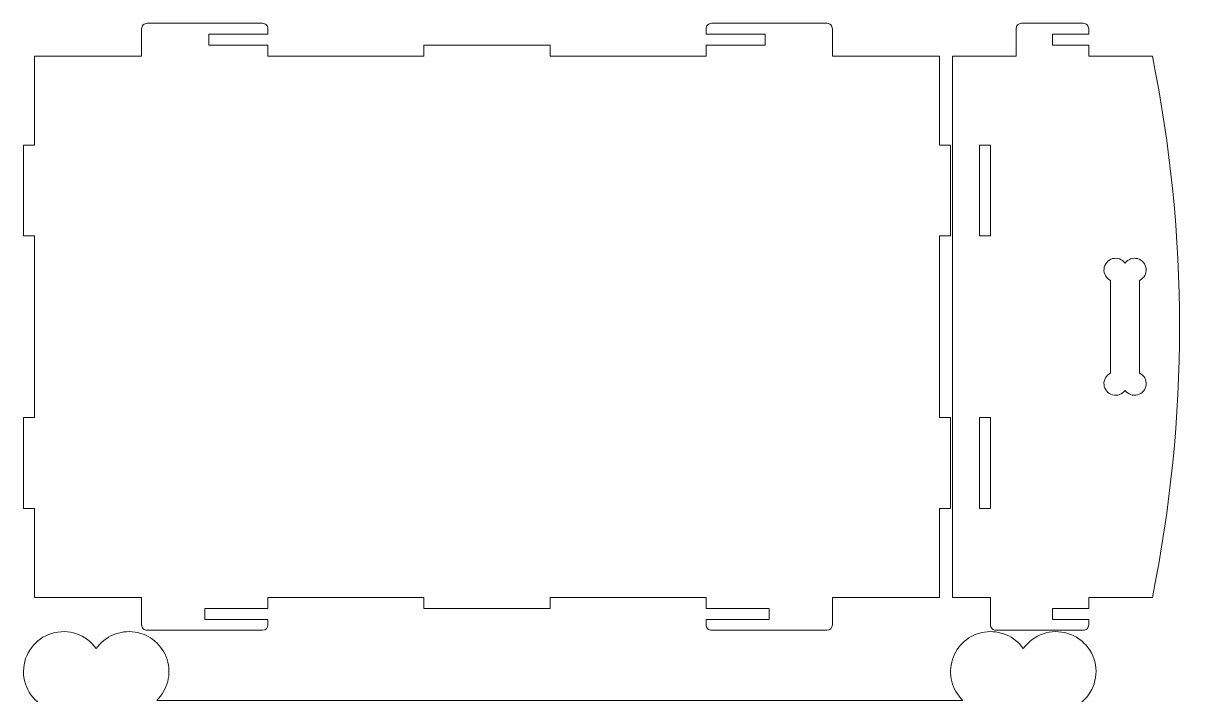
# Model space of a CAD drawing. Header units: millimetres. Extents: x -319 to 324, y -370 to 369.
# Drawn here: x -317 to 324, y -1 to 369 of the extents above; entities that cross this region are included whole.
import ezdxf

# ---------------------------------------------------------------- set-up
doc = ezdxf.new("R2010")
doc.units = ezdxf.units.MM
doc.header["$MEASUREMENT"] = 0
doc.layers.add('Camada 1', color=7, linetype='Continuous')

msp = doc.modelspace()

# ---------------------------------------------------------------- linework, layer by layer
at = {"layer": 'Camada 1', "color": 250, "lineweight": 20}
for points, knots in [([(186.7976, 151.5316), (186.7976, 151.5316), (186.7976, 251.5316), (186.7976, 251.5316), (186.7976, 251.5316), (186.7976, 251.5316), (192.7976, 251.5316), (192.7976, 251.5316), (192.7976, 251.5316), (192.7976, 251.5316), (192.7976, 301.5316), (192.7976, 301.5316), (192.7976, 301.5316), (192.7976, 301.5316), (186.7976, 301.5316), (186.7976, 301.5316), (186.7976, 301.5316), (186.7976, 301.5316), (186.7976, 350.5316), (186.7976, 350.5316), (186.7976, 350.5316), (186.7976, 350.5316), (127.7976, 350.5316), (127.7976, 350.5316), (127.7976, 350.5316), (127.7976, 350.5316), (127.7976, 365.5316), (127.7976, 365.5316), (127.7976, 365.5316), (127.7976, 366.3272), (127.4815, 367.0903), (126.9189, 367.6529), (126.9189, 367.6529), (126.3563, 368.2155), (125.5932, 368.5316), (124.7976, 368.5316), (124.7976, 368.5316), (124.7976, 368.5316), (61.2976, 368.5316), (61.2976, 368.5316), (61.2976, 368.5316), (60.5021, 368.5316), (59.7389, 368.2155), (59.1763, 367.6529), (59.1763, 367.6529), (58.6137, 367.0903), (58.2976, 366.3272), (58.2976, 365.5316), (58.2976, 365.5316), (58.2976, 365.5316), (58.2976, 362.5316), (58.2976, 362.5316), (58.2976, 362.5316), (58.2976, 362.5316), (90.78, 362.5316), (90.78, 362.5316), (90.78, 362.5316), (90.78, 362.5316), (90.78, 356.5316), (90.78, 356.5316), (90.78, 356.5316), (90.78, 356.5316), (58.2976, 356.5316), (58.2976, 356.5316), (58.2976, 356.5316), (58.2976, 356.5316), (58.2976, 350.5316), (58.2976, 350.5316), (58.2976, 350.5316), (58.2976, 350.5316), (-27.4524, 350.5316), (-27.4524, 350.5316), (-27.4524, 350.5316), (-27.4524, 350.5316), (-27.4524, 356.5316), (-27.4524, 356.5316), (-27.4524, 356.5316), (-27.4524, 356.5316), (-96.9524, 356.5316), (-96.9524, 356.5316), (-96.9524, 356.5316), (-96.9524, 356.5316), (-96.9524, 350.5316), (-96.9524, 350.5316), (-96.9524, 350.5316), (-96.9524, 350.5316), (-182.7024, 350.5316), (-182.7024, 350.5316), (-182.7024, 350.5316), (-182.7024, 350.5316), (-182.7024, 356.5316), (-182.7024, 356.5316), (-182.7024, 356.5316), (-182.7024, 356.5316), (-215.1848, 356.5316), (-215.1848, 356.5316), (-215.1848, 356.5316), (-215.1848, 356.5316), (-215.1848, 362.5316), (-215.1848, 362.5316), (-215.1848, 362.5316), (-215.1848, 362.5316), (-182.7024, 362.5316), (-182.7024, 362.5316), (-182.7024, 362.5316), (-182.7024, 362.5316), (-182.7024, 365.5316), (-182.7024, 365.5316), (-182.7024, 365.5316), (-182.7024, 366.3272), (-183.0185, 367.0903), (-183.5811, 367.6529), (-183.5811, 367.6529), (-184.1437, 368.2155), (-184.9068, 368.5316), (-185.7024, 368.5316), (-185.7024, 368.5316), (-185.7024, 368.5316), (-249.2024, 368.5316), (-249.2024, 368.5316), (-249.2024, 368.5316), (-249.9979, 368.5316), (-250.7611, 368.2155), (-251.3237, 367.6529), (-251.3237, 367.6529), (-251.8863, 367.0903), (-252.2024, 366.3272), (-252.2024, 365.5316), (-252.2024, 365.5316), (-252.2024, 365.5316), (-252.2024, 350.5316), (-252.2024, 350.5316), (-252.2024, 350.5316), (-252.2024, 350.5316), (-311.2024, 350.5316), (-311.2024, 350.5316), (-311.2024, 350.5316), (-311.2024, 350.5316), (-311.2024, 301.5316), (-311.2024, 301.5316), (-311.2024, 301.5316), (-311.2024, 301.5316), (-317.2024, 301.5316), (-317.2024, 301.5316), (-317.2024, 301.5316), (-317.2024, 301.5316), (-317.2024, 251.5316), (-317.2024, 251.5316), (-317.2024, 251.5316), (-317.2024, 251.5316), (-311.2024, 251.5316), (-311.2024, 251.5316), (-311.2024, 251.5316), (-311.2024, 251.5316), (-311.2024, 151.5316), (-311.2024, 151.5316), (-311.2024, 151.5316), (-311.2024, 151.5316), (-317.2024, 151.5316), (-317.2024, 151.5316), (-317.2024, 151.5316), (-317.2024, 151.5316), (-317.2024, 101.5316), (-317.2024, 101.5316), (-317.2024, 101.5316), (-317.2024, 101.5316), (-311.2024, 101.5316), (-311.2024, 101.5316), (-311.2024, 101.5316), (-311.2024, 101.5316), (-311.2024, 52.5316), (-311.2024, 52.5316), (-311.2024, 52.5316), (-311.2024, 52.5316), (-252.2024, 52.5316), (-252.2024, 52.5316), (-252.2024, 52.5316), (-252.2024, 52.5316), (-252.2024, 37.5316), (-252.2024, 37.5316), (-252.2024, 37.5316), (-252.2024, 36.7362), (-251.8863, 35.9729), (-251.3237, 35.4103), (-251.3237, 35.4103), (-250.7611, 34.8477), (-249.998, 34.5316), (-249.2024, 34.5316), (-249.2024, 34.5316), (-249.2024, 34.5316), (-185.7024, 34.5316), (-185.7024, 34.5316), (-185.7024, 34.5316), (-184.0456, 34.5316), (-182.7024, 35.8747), (-182.7024, 37.5316), (-182.7024, 37.5316), (-182.7024, 37.5316), (-182.7024, 40.5316), (-182.7024, 40.5316), (-182.7024, 40.5316), (-182.7024, 40.5316), (-217.4524, 40.5316), (-217.4524, 40.5316), (-217.4524, 40.5316), (-217.4524, 40.5316), (-217.4524, 46.5316), (-217.4524, 46.5316), (-217.4524, 46.5316), (-217.4524, 46.5316), (-182.7024, 46.5316), (-182.7024, 46.5316), (-182.7024, 46.5316), (-182.7024, 46.5316), (-182.7024, 52.5316), (-182.7024, 52.5316), (-182.7024, 52.5316), (-182.7024, 52.5316), (-96.9524, 52.5316), (-96.9524, 52.5316), (-96.9524, 52.5316), (-96.9524, 52.5316), (-96.9524, 46.5316), (-96.9524, 46.5316), (-96.9524, 46.5316), (-96.9524, 46.5316), (-27.4524, 46.5316), (-27.4524, 46.5316), (-27.4524, 46.5316), (-27.4524, 46.5316), (-27.4524, 52.5316), (-27.4524, 52.5316), (-27.4524, 52.5316), (-27.4524, 52.5316), (58.2976, 52.5316), (58.2976, 52.5316), (58.2976, 52.5316), (58.2976, 52.5316), (58.2976, 46.5316), (58.2976, 46.5316), (58.2976, 46.5316), (58.2976, 46.5316), (93.0476, 46.5316), (93.0476, 46.5316), (93.0476, 46.5316), (93.0476, 46.5316), (93.0476, 40.5316), (93.0476, 40.5316), (93.0476, 40.5316), (93.0476, 40.5316), (58.2976, 40.5316), (58.2976, 40.5316), (58.2976, 40.5316), (58.2976, 40.5316), (58.2976, 37.5316), (58.2976, 37.5316), (58.2976, 37.5316), (58.2976, 36.7361), (58.6137, 35.9729), (59.1763, 35.4103), (59.1763, 35.4103), (59.7389, 34.8477), (60.502, 34.5316), (61.2976, 34.5316), (61.2976, 34.5316), (61.2976, 34.5316), (124.7976, 34.5316), (124.7976, 34.5316), (124.7976, 34.5316), (126.4544, 34.5316), (127.7976, 35.8747), (127.7976, 37.5316), (127.7976, 37.5316), (127.7976, 37.5316), (127.7976, 52.5316), (127.7976, 52.5316), (127.7976, 52.5316), (127.7976, 52.5316), (186.7976, 52.5316), (186.7976, 52.5316), (186.7976, 52.5316), (186.7976, 52.5316), (186.7976, 101.5316), (186.7976, 101.5316), (186.7976, 101.5316), (186.7976, 101.5316), (192.7976, 101.5316), (192.7976, 101.5316), (192.7976, 101.5316), (192.7976, 101.5316), (192.7976, 151.5316), (192.7976, 151.5316), (192.7976, 151.5316), (192.7976, 151.5316), (186.7976, 151.5316), (186.7976, 151.5316)], [0, 0, 0, 0, 0.01333333, 0.01333333, 0.01333333, 0.01333333, 0.02666667, 0.02666667, 0.02666667, 0.02666667, 0.04, 0.04, 0.04, 0.04, 0.05333333, 0.05333333, 0.05333333, 0.05333333, 0.06666667, 0.06666667, 0.06666667, 0.06666667, 0.08, 0.08, 0.08, 0.08, 0.09333333, 0.09333333, 0.09333333, 0.09333333, 0.10666667, 0.10666667, 0.10666667, 0.10666667, 0.12, 0.12, 0.12, 0.12, 0.13333333, 0.13333333, 0.13333333, 0.13333333, 0.14666667, 0.14666667, 0.14666667, 0.14666667, 0.16, 0.16, 0.16, 0.16, 0.17333333, 0.17333333, 0.17333333, 0.17333333, 0.18666667, 0.18666667, 0.18666667, 0.18666667, 0.2, 0.2, 0.2, 0.2, 0.21333333, 0.21333333, 0.21333333, 0.21333333, 0.22666667, 0.22666667, 0.22666667, 0.22666667, 0.24, 0.24, 0.24, 0.24, 0.25333333, 0.25333333, 0.25333333, 0.25333333, 0.26666667, 0.26666667, 0.26666667, 0.26666667, 0.28, 0.28, 0.28, 0.28, 0.29333333, 0.29333333, 0.29333333, 0.29333333, 0.30666667, 0.30666667, 0.30666667, 0.30666667, 0.32, 0.32, 0.32, 0.32, 0.33333333, 0.33333333, 0.33333333, 0.33333333, 0.34666667, 0.34666667, 0.34666667, 0.34666667, 0.36, 0.36, 0.36, 0.36, 0.37333333, 0.37333333, 0.37333333, 0.37333333, 0.38666667, 0.38666667, 0.38666667, 0.38666667, 0.4, 0.4, 0.4, 0.4, 0.41333333, 0.41333333, 0.41333333, 0.41333333, 0.42666667, 0.42666667, 0.42666667, 0.42666667, 0.44, 0.44, 0.44, 0.44, 0.45333333, 0.45333333, 0.45333333, 0.45333333, 0.46666667, 0.46666667, 0.46666667, 0.46666667, 0.48, 0.48, 0.48, 0.48, 0.49333333, 0.49333333, 0.49333333, 0.49333333, 0.50666667, 0.50666667, 0.50666667, 0.50666667, 0.52, 0.52, 0.52, 0.52, 0.53333333, 0.53333333, 0.53333333, 0.53333333, 0.54666667, 0.54666667, 0.54666667, 0.54666667, 0.56, 0.56, 0.56, 0.56, 0.57333333, 0.57333333, 0.57333333, 0.57333333, 0.58666667, 0.58666667, 0.58666667, 0.58666667, 0.6, 0.6, 0.6, 0.6, 0.61333333, 0.61333333, 0.61333333, 0.61333333, 0.62666667, 0.62666667, 0.62666667, 0.62666667, 0.64, 0.64, 0.64, 0.64, 0.65333333, 0.65333333, 0.65333333, 0.65333333, 0.66666667, 0.66666667, 0.66666667, 0.66666667, 0.68, 0.68, 0.68, 0.68, 0.69333333, 0.69333333, 0.69333333, 0.69333333, 0.70666667, 0.70666667, 0.70666667, 0.70666667, 0.72, 0.72, 0.72, 0.72, 0.73333333, 0.73333333, 0.73333333, 0.73333333, 0.74666667, 0.74666667, 0.74666667, 0.74666667, 0.76, 0.76, 0.76, 0.76, 0.77333333, 0.77333333, 0.77333333, 0.77333333, 0.78666667, 0.78666667, 0.78666667, 0.78666667, 0.8, 0.8, 0.8, 0.8, 0.81333333, 0.81333333, 0.81333333, 0.81333333, 0.82666667, 0.82666667, 0.82666667, 0.82666667, 0.84, 0.84, 0.84, 0.84, 0.85333333, 0.85333333, 0.85333333, 0.85333333, 0.86666667, 0.86666667, 0.86666667, 0.86666667, 0.88, 0.88, 0.88, 0.88, 0.89333333, 0.89333333, 0.89333333, 0.89333333, 0.90666667, 0.90666667, 0.90666667, 0.90666667, 0.92, 0.92, 0.92, 0.92, 0.93333333, 0.93333333, 0.93333333, 0.93333333, 0.94666667, 0.94666667, 0.94666667, 0.94666667, 0.96, 0.96, 0.96, 0.96, 0.97333333, 0.97333333, 0.97333333, 0.97333333, 1, 1, 1, 1]), ([(303.7976, 52.5316), (323.7976, 151.5316), (323.7976, 251.5316), (303.7976, 350.5316), (303.7976, 350.5316), (303.7976, 350.5316), (268.7976, 350.5316), (268.7976, 350.5316), (268.7976, 350.5316), (268.7976, 350.5316), (268.7976, 356.5316), (268.7976, 356.5316), (268.7976, 356.5316), (268.7976, 356.5316), (248.7976, 356.5316), (248.7976, 356.5316), (248.7976, 356.5316), (248.7976, 356.5316), (248.7976, 362.5316), (248.7976, 362.5316), (248.7976, 362.5316), (248.7976, 362.5316), (268.7976, 362.5316), (268.7976, 362.5316), (268.7976, 362.5316), (268.7976, 362.5316), (268.7976, 365.5316), (268.7976, 365.5316), (268.7976, 365.5316), (268.7976, 366.3271), (268.4815, 367.0903), (267.9189, 367.6529), (267.9189, 367.6529), (267.3563, 368.2155), (266.5932, 368.5316), (265.7976, 368.5316), (265.7976, 368.5316), (265.7976, 368.5316), (231.7976, 368.5316), (231.7976, 368.5316), (231.7976, 368.5316), (230.1408, 368.5316), (228.7976, 367.1885), (228.7976, 365.5316), (228.7976, 365.5316), (228.7976, 365.5316), (228.7976, 350.5316), (228.7976, 350.5316), (228.7976, 350.5316), (228.7976, 350.5316), (193.7976, 350.5316), (193.7976, 350.5316), (193.7976, 350.5316), (193.7976, 350.5316), (193.7976, 52.5316), (193.7976, 52.5316), (193.7976, 52.5316), (193.7976, 52.5316), (214.7976, 52.5316), (214.7976, 52.5316), (214.7976, 52.5316), (214.7976, 52.5316), (214.7976, 37.5316), (214.7976, 37.5316), (214.7976, 37.5316), (214.7976, 36.736), (215.1137, 35.9729), (215.6763, 35.4103), (215.6763, 35.4103), (216.2389, 34.8477), (217.002, 34.5316), (217.7976, 34.5316), (217.7976, 34.5316), (217.7976, 34.5316), (265.7976, 34.5316), (265.7976, 34.5316), (265.7976, 34.5316), (266.5931, 34.5316), (267.3563, 34.8477), (267.9189, 35.4103), (267.9189, 35.4103), (268.4815, 35.9729), (268.7976, 36.736), (268.7976, 37.5316), (268.7976, 37.5316), (268.7976, 37.5316), (268.7976, 40.5316), (268.7976, 40.5316), (268.7976, 40.5316), (268.7976, 40.5316), (248.7976, 40.5316), (248.7976, 40.5316), (248.7976, 40.5316), (248.7976, 40.5316), (248.7976, 46.5316), (248.7976, 46.5316), (248.7976, 46.5316), (248.7976, 46.5316), (268.7976, 46.5316), (268.7976, 46.5316), (268.7976, 46.5316), (268.7976, 46.5316), (268.7976, 52.5316), (268.7976, 52.5316), (268.7976, 52.5316), (268.7976, 52.5316), (303.7976, 52.5316), (303.7976, 52.5316)], [0, 0, 0, 0, 0.03571429, 0.03571429, 0.03571429, 0.03571429, 0.07142857, 0.07142857, 0.07142857, 0.07142857, 0.10714286, 0.10714286, 0.10714286, 0.10714286, 0.14285714, 0.14285714, 0.14285714, 0.14285714, 0.17857143, 0.17857143, 0.17857143, 0.17857143, 0.21428571, 0.21428571, 0.21428571, 0.21428571, 0.25, 0.25, 0.25, 0.25, 0.28571429, 0.28571429, 0.28571429, 0.28571429, 0.32142857, 0.32142857, 0.32142857, 0.32142857, 0.35714286, 0.35714286, 0.35714286, 0.35714286, 0.39285714, 0.39285714, 0.39285714, 0.39285714, 0.42857143, 0.42857143, 0.42857143, 0.42857143, 0.46428571, 0.46428571, 0.46428571, 0.46428571, 0.5, 0.5, 0.5, 0.5, 0.53571429, 0.53571429, 0.53571429, 0.53571429, 0.57142857, 0.57142857, 0.57142857, 0.57142857, 0.60714286, 0.60714286, 0.60714286, 0.60714286, 0.64285714, 0.64285714, 0.64285714, 0.64285714, 0.67857143, 0.67857143, 0.67857143, 0.67857143, 0.71428571, 0.71428571, 0.71428571, 0.71428571, 0.75, 0.75, 0.75, 0.75, 0.78571429, 0.78571429, 0.78571429, 0.78571429, 0.82142857, 0.82142857, 0.82142857, 0.82142857, 0.85714286, 0.85714286, 0.85714286, 0.85714286, 0.89285714, 0.89285714, 0.89285714, 0.89285714, 0.92857143, 0.92857143, 0.92857143, 0.92857143, 1, 1, 1, 1]), ([(214.7976, 301.5316), (214.7976, 301.5316), (214.7976, 251.5316), (214.7976, 251.5316), (214.7976, 251.5316), (214.7976, 251.5316), (208.7976, 251.5316), (208.7976, 251.5316), (208.7976, 251.5316), (208.7976, 251.5316), (208.7976, 301.5316), (208.7976, 301.5316), (208.7976, 301.5316), (208.7976, 301.5316), (214.7976, 301.5316), (214.7976, 301.5316)], [0, 0, 0, 0, 0.2, 0.2, 0.2, 0.2, 0.4, 0.4, 0.4, 0.4, 0.6, 0.6, 0.6, 0.6, 1, 1, 1, 1]), ([(277.2161, 169.6166), (276.9627, 172.2771), (278.3913, 174.8144), (280.7976, 175.9774), (280.7976, 175.9774), (280.7976, 175.9774), (280.7976, 227.0858), (280.7976, 227.0858), (280.7976, 227.0858), (278.3913, 228.2488), (276.9627, 230.7861), (277.2161, 233.4467), (277.2161, 233.4467), (277.4695, 236.1072), (279.3514, 238.3292), (281.9339, 239.0171), (281.9339, 239.0171), (284.5164, 239.705), (287.2543, 238.7136), (288.7976, 236.5316), (288.7976, 236.5316), (290.3409, 238.7136), (293.0788, 239.705), (295.6613, 239.0171), (295.6613, 239.0171), (298.2438, 238.3292), (300.1257, 236.1072), (300.3791, 233.4466), (300.3791, 233.4466), (300.6325, 230.7861), (299.2039, 228.2488), (296.7976, 227.0858), (296.7976, 227.0858), (296.7976, 227.0858), (296.7976, 175.9774), (296.7976, 175.9774), (296.7976, 175.9774), (299.2039, 174.8144), (300.6325, 172.2771), (300.3791, 169.6166), (300.3791, 169.6166), (300.1257, 166.956), (298.2438, 164.734), (295.6613, 164.0461), (295.6613, 164.0461), (293.0788, 163.3582), (290.3409, 164.3496), (288.7976, 166.5316), (288.7976, 166.5316), (287.2543, 164.3496), (284.5164, 163.3582), (281.9339, 164.0461), (281.9339, 164.0461), (279.3514, 164.734), (277.4695, 166.956), (277.2161, 169.6166)], [0, 0, 0, 0, 0.06666667, 0.06666667, 0.06666667, 0.06666667, 0.13333333, 0.13333333, 0.13333333, 0.13333333, 0.2, 0.2, 0.2, 0.2, 0.26666667, 0.26666667, 0.26666667, 0.26666667, 0.33333333, 0.33333333, 0.33333333, 0.33333333, 0.4, 0.4, 0.4, 0.4, 0.46666667, 0.46666667, 0.46666667, 0.46666667, 0.53333333, 0.53333333, 0.53333333, 0.53333333, 0.6, 0.6, 0.6, 0.6, 0.66666667, 0.66666667, 0.66666667, 0.66666667, 0.73333333, 0.73333333, 0.73333333, 0.73333333, 0.8, 0.8, 0.8, 0.8, 0.86666667, 0.86666667, 0.86666667, 0.86666667, 1, 1, 1, 1]), ([(214.7976, 151.5316), (214.7976, 151.5316), (214.7976, 101.5316), (214.7976, 101.5316), (214.7976, 101.5316), (214.7976, 101.5316), (208.7976, 101.5316), (208.7976, 101.5316), (208.7976, 101.5316), (208.7976, 101.5316), (208.7976, 151.5316), (208.7976, 151.5316), (208.7976, 151.5316), (208.7976, 151.5316), (214.7976, 151.5316), (214.7976, 151.5316)], [0, 0, 0, 0, 0.2, 0.2, 0.2, 0.2, 0.4, 0.4, 0.4, 0.4, 0.6, 0.6, 0.6, 0.6, 1, 1, 1, 1]), ([(193.8213, 18.4255), (191.2968, 10.448), (193.5163, 1.7291), (199.5478, -4.0704), (199.5478, -4.0704), (199.5478, -4.0704), (-243.945, -4.0704), (-243.945, -4.0704), (-243.945, -4.0704), (-237.9135, 1.7291), (-235.694, 10.448), (-238.2185, 18.4255), (-238.2185, 18.4255), (-240.7429, 26.4029), (-247.5742, 32.2578), (-255.8441, 33.5316), (-255.8441, 33.5316), (-264.1139, 34.8054), (-272.3905, 31.2777), (-277.1986, 24.4296), (-277.1986, 24.4296), (-282.6858, 32.245), (-292.5882, 35.6281), (-301.7103, 32.8039), (-301.7103, 32.8039), (-310.8325, 29.9797), (-317.0911, 21.5932), (-317.2024, 12.0445), (-317.2024, 12.0445), (-317.3137, 2.4959), (-311.2524, -6.0343), (-302.1986, -9.0704), (-302.1986, -9.0704), (-302.1986, -9.0704), (-302.1986, -124.0704), (-302.1986, -124.0704), (-302.1986, -124.0704), (-311.2524, -127.1065), (-317.3137, -135.6367), (-317.2024, -145.1853), (-317.2024, -145.1853), (-317.0911, -154.734), (-310.8325, -163.1205), (-301.7103, -165.9447), (-301.7103, -165.9447), (-292.5882, -168.7689), (-282.6858, -165.3858), (-277.1986, -157.5704), (-277.1986, -157.5704), (-271.7114, -165.3858), (-261.809, -168.7689), (-252.6869, -165.9447), (-252.6869, -165.9447), (-243.5648, -163.1205), (-237.3062, -154.7341), (-237.1948, -145.1854), (-237.1948, -145.1854), (-237.0834, -135.6368), (-243.1447, -127.1066), (-252.1986, -124.0704), (-252.1986, -124.0704), (-252.1986, -124.0704), (-252.1986, -102.0704), (-252.1986, -102.0704), (-252.1986, -102.0704), (-252.1986, -102.0704), (207.8014, -102.0704), (207.8014, -102.0704), (207.8014, -102.0704), (207.8014, -102.0704), (207.8014, -124.0704), (207.8014, -124.0704), (207.8014, -124.0704), (198.7476, -127.1065), (192.6863, -135.6367), (192.7976, -145.1853), (192.7976, -145.1853), (192.9089, -154.734), (199.1675, -163.1205), (208.2897, -165.9447), (208.2897, -165.9447), (217.4118, -168.7689), (227.3142, -165.3858), (232.8014, -157.5704), (232.8014, -157.5704), (238.2886, -165.3858), (248.191, -168.7689), (257.3131, -165.9447), (257.3131, -165.9447), (266.4352, -163.1205), (272.6938, -154.7341), (272.8052, -145.1854), (272.8052, -145.1854), (272.9166, -135.6368), (266.8553, -127.1066), (257.8014, -124.0704), (257.8014, -124.0704), (257.8014, -124.0704), (257.8014, -9.0704), (257.8014, -9.0704), (257.8014, -9.0704), (266.8552, -6.0343), (272.9165, 2.4958), (272.8052, 12.0445), (272.8052, 12.0445), (272.6939, 21.5931), (266.4353, 29.9796), (257.3132, 32.8039), (257.3132, 32.8039), (248.1911, 35.6281), (238.2887, 32.245), (232.8014, 24.4296), (232.8014, 24.4296), (227.9934, 31.2777), (219.7168, 34.8054), (211.4469, 33.5316), (211.4469, 33.5316), (203.1771, 32.2578), (196.3457, 26.403), (193.8213, 18.4255)], [0, 0, 0, 0, 0.03225806, 0.03225806, 0.03225806, 0.03225806, 0.06451613, 0.06451613, 0.06451613, 0.06451613, 0.09677419, 0.09677419, 0.09677419, 0.09677419, 0.12903226, 0.12903226, 0.12903226, 0.12903226, 0.16129032, 0.16129032, 0.16129032, 0.16129032, 0.19354839, 0.19354839, 0.19354839, 0.19354839, 0.22580645, 0.22580645, 0.22580645, 0.22580645, 0.25806452, 0.25806452, 0.25806452, 0.25806452, 0.29032258, 0.29032258, 0.29032258, 0.29032258, 0.32258065, 0.32258065, 0.32258065, 0.32258065, 0.35483871, 0.35483871, 0.35483871, 0.35483871, 0.38709677, 0.38709677, 0.38709677, 0.38709677, 0.41935484, 0.41935484, 0.41935484, 0.41935484, 0.4516129, 0.4516129, 0.4516129, 0.4516129, 0.48387097, 0.48387097, 0.48387097, 0.48387097, 0.51612903, 0.51612903, 0.51612903, 0.51612903, 0.5483871, 0.5483871, 0.5483871, 0.5483871, 0.58064516, 0.58064516, 0.58064516, 0.58064516, 0.61290323, 0.61290323, 0.61290323, 0.61290323, 0.64516129, 0.64516129, 0.64516129, 0.64516129, 0.67741935, 0.67741935, 0.67741935, 0.67741935, 0.70967742, 0.70967742, 0.70967742, 0.70967742, 0.74193548, 0.74193548, 0.74193548, 0.74193548, 0.77419355, 0.77419355, 0.77419355, 0.77419355, 0.80645161, 0.80645161, 0.80645161, 0.80645161, 0.83870968, 0.83870968, 0.83870968, 0.83870968, 0.87096774, 0.87096774, 0.87096774, 0.87096774, 0.90322581, 0.90322581, 0.90322581, 0.90322581, 0.93548387, 0.93548387, 0.93548387, 0.93548387, 1, 1, 1, 1])]:
    msp.add_open_spline(points, degree=3, knots=knots, dxfattribs=at)

doc.saveas('drawing.dxf')
